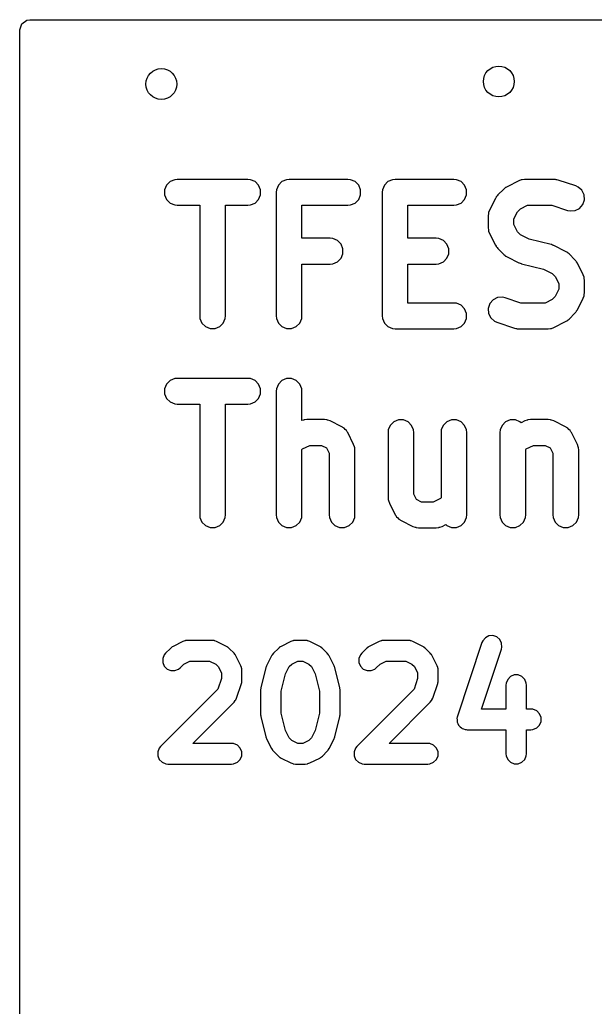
# Model space of a CAD drawing. Extents: x 4.86 to 6.59, y -5.87 to -4.13.
# Drawn here: x 4.8622 to 5.0821, y -4.5114 to -4.1339 of the extents above; entities that cross this region are included whole.
import ezdxf

# ---------------------------------------------------------------- set-up
doc = ezdxf.new("R2010")
doc.units = 0
doc.header["$MEASUREMENT"] = 0
doc.layers.add('BLACK', color=7, linetype='CONTINUOUS')

msp = doc.modelspace()

# ---------------------------------------------------------------- linework, layer by layer
at = {"layer": 'BLACK', "linetype": 'CONTINUOUS'}
for p, q in [((4.86222, -4.13778), (4.86297, -4.13548)), ((4.86297, -4.13548), (4.86492, -4.13407)), ((4.86492, -4.13407), (4.86612, -4.13388)), ((4.86612, -4.13388), (6.59057, -4.13388)), ((4.86222, -4.34408), (4.86222, -4.13778)), ((4.9183, -4.19712), (4.91757, -4.19889)), ((4.91966, -4.19576), (4.9183, -4.19712)), ((4.92143, -4.19502), (4.91966, -4.19576)), ((4.92239, -4.19493), (4.92143, -4.19502)), ((4.94939, -4.19493), (4.92239, -4.19493)), ((4.95035, -4.19502), (4.94939, -4.19493)), ((4.95212, -4.19576), (4.95035, -4.19502)), ((4.95348, -4.19712), (4.95212, -4.19576)), ((4.95422, -4.19889), (4.95348, -4.19712)), ((4.96104, -4.19712), (4.96031, -4.19889)), ((4.9624, -4.19576), (4.96104, -4.19712)), ((4.96418, -4.19502), (4.9624, -4.19576)), ((4.96514, -4.19493), (4.96418, -4.19502)), ((4.98763, -4.19493), (4.96514, -4.19493)), ((4.98859, -4.19502), (4.98763, -4.19493)), ((4.99037, -4.19576), (4.98859, -4.19502)), ((4.99173, -4.19712), (4.99037, -4.19576)), ((4.99246, -4.19889), (4.99173, -4.19712)), ((5.00154, -4.19712), (5.0008, -4.19889)), ((5.0029, -4.19576), (5.00154, -4.19712)), ((5.00467, -4.19502), (5.0029, -4.19576)), ((5.00563, -4.19493), (5.00467, -4.19502)), ((5.02813, -4.19493), (5.00563, -4.19493)), ((5.02909, -4.19502), (5.02813, -4.19493)), ((5.03086, -4.19576), (5.02909, -4.19502)), ((5.03222, -4.19712), (5.03086, -4.19576)), ((5.03296, -4.19889), (5.03222, -4.19712)), ((5.05292, -4.19545), (5.04843, -4.1977)), ((5.05383, -4.1951), (5.05292, -4.19545)), ((5.054, -4.19509), (5.05383, -4.1951)), ((5.05417, -4.19502), (5.054, -4.19509)), ((5.05513, -4.19493), (5.05417, -4.19502)), ((5.06637, -4.19493), (5.05513, -4.19493)), ((5.06686, -4.19498), (5.06637, -4.19493)), ((5.06699, -4.19497), (5.06686, -4.19498)), ((5.06716, -4.19501), (5.06699, -4.19497)), ((5.06733, -4.19502), (5.06716, -4.19501)), ((5.06745, -4.19507), (5.06733, -4.19502)), ((5.06793, -4.19518), (5.06745, -4.19507)), ((5.07468, -4.19743), (5.06793, -4.19518)), ((5.07556, -4.19782), (5.07468, -4.19743)), ((4.91757, -4.19889), (4.91757, -4.20081)), ((4.91757, -4.20081), (4.9183, -4.20258)), ((4.95348, -4.20258), (4.95422, -4.20081)), ((4.95422, -4.20081), (4.95422, -4.19889)), ((4.96031, -4.19889), (4.96022, -4.19985)), ((4.96022, -4.19985), (4.96022, -4.24709)), ((4.99173, -4.20258), (4.99246, -4.20081)), ((4.99246, -4.20081), (4.99246, -4.19889)), ((5.0008, -4.19889), (5.00071, -4.19985)), ((5.00071, -4.19985), (5.00071, -4.24709)), ((5.03222, -4.20258), (5.03296, -4.20081)), ((5.03296, -4.20081), (5.03296, -4.19889)), ((5.04449, -4.20133), (5.0444, -4.20148)), ((5.04459, -4.20125), (5.04449, -4.20133)), ((5.0449, -4.20087), (5.04459, -4.20125)), ((5.04715, -4.19862), (5.0449, -4.20087)), ((5.04752, -4.19831), (5.04715, -4.19862)), ((5.04761, -4.19821), (5.04752, -4.19831)), ((5.04776, -4.19812), (5.04761, -4.19821)), ((5.04789, -4.19801), (5.04776, -4.19812)), ((5.04801, -4.19796), (5.04789, -4.19801)), ((5.04843, -4.1977), (5.04801, -4.19796)), ((5.07701, -4.19908), (5.07556, -4.19782)), ((5.07787, -4.2008), (5.07701, -4.19908)), ((5.07801, -4.20271), (5.07787, -4.2008)), ((4.9183, -4.20258), (4.91966, -4.20394)), ((4.91966, -4.20394), (4.92143, -4.20468)), ((4.92143, -4.20468), (4.92239, -4.20477)), ((4.92239, -4.20477), (4.93097, -4.20477)), ((4.93097, -4.20477), (4.93097, -4.24709)), ((4.94081, -4.24709), (4.94081, -4.20477)), ((4.94081, -4.20477), (4.94939, -4.20477)), ((4.94939, -4.20477), (4.95035, -4.20468)), ((4.95035, -4.20468), (4.95212, -4.20394)), ((4.95212, -4.20394), (4.95348, -4.20258)), ((4.97006, -4.21743), (4.97006, -4.20477)), ((4.97006, -4.20477), (4.98763, -4.20477)), ((4.98763, -4.20477), (4.98859, -4.20468)), ((4.98859, -4.20468), (4.99037, -4.20394)), ((4.99037, -4.20394), (4.99173, -4.20258)), ((5.01055, -4.21743), (5.01055, -4.20477)), ((5.01055, -4.20477), (5.02813, -4.20477)), ((5.02813, -4.20477), (5.02909, -4.20468)), ((5.02909, -4.20468), (5.03086, -4.20394)), ((5.03086, -4.20394), (5.03222, -4.20258)), ((5.04397, -4.20215), (5.04172, -4.20665)), ((5.04423, -4.20173), (5.04397, -4.20215)), ((5.04428, -4.20161), (5.04423, -4.20173)), ((5.0444, -4.20148), (5.04428, -4.20161)), ((5.05354, -4.20614), (5.05629, -4.20477)), ((5.05629, -4.20477), (5.06558, -4.20477)), ((5.06558, -4.20477), (5.07157, -4.20677)), ((5.07614, -4.20599), (5.0774, -4.20454)), ((5.0774, -4.20454), (5.07801, -4.20271)), ((5.0413, -4.20789), (5.04121, -4.20885)), ((5.04121, -4.20885), (5.04121, -4.21335)), ((5.04137, -4.20772), (5.0413, -4.20789)), ((5.04138, -4.20755), (5.04137, -4.20772)), ((5.04172, -4.20665), (5.04138, -4.20755)), ((5.05105, -4.21001), (5.05242, -4.20726)), ((5.05242, -4.20726), (5.05354, -4.20614)), ((5.07157, -4.20677), (5.07251, -4.20698)), ((5.07251, -4.20698), (5.07442, -4.20685)), ((5.07442, -4.20685), (5.07614, -4.20599)), ((5.05105, -4.21219), (5.05105, -4.21001)), ((5.05242, -4.21493), (5.05105, -4.21219)), ((5.04121, -4.21335), (5.0413, -4.21431)), ((5.0413, -4.21431), (5.04137, -4.21447)), ((5.04137, -4.21447), (5.04138, -4.21465)), ((5.04138, -4.21465), (5.04172, -4.21555)), ((5.04172, -4.21555), (5.04397, -4.22005)), ((5.05354, -4.21605), (5.05242, -4.21493)), ((5.05684, -4.2177), (5.05354, -4.21605)), ((4.98088, -4.21743), (4.97006, -4.21743)), ((4.98184, -4.21752), (4.98088, -4.21743)), ((4.98362, -4.21825), (4.98184, -4.21752)), ((4.98498, -4.21961), (4.98362, -4.21825)), ((4.98571, -4.22139), (4.98498, -4.21961)), ((5.02138, -4.21743), (5.01055, -4.21743)), ((5.02234, -4.21752), (5.02138, -4.21743)), ((5.02411, -4.21825), (5.02234, -4.21752)), ((5.02547, -4.21961), (5.02411, -4.21825)), ((5.02621, -4.22139), (5.02547, -4.21961)), ((5.04397, -4.22005), (5.04423, -4.22046)), ((5.06532, -4.21982), (5.05684, -4.2177)), ((5.06539, -4.21985), (5.06532, -4.21982)), ((5.06542, -4.21985), (5.06539, -4.21985)), ((5.06582, -4.22), (5.06542, -4.21985)), ((5.06623, -4.22015), (5.06582, -4.22)), ((5.06625, -4.22017), (5.06623, -4.22015)), ((5.06633, -4.22019), (5.06625, -4.22017)), ((5.07082, -4.22244), (5.06633, -4.22019)), ((4.98498, -4.22508), (4.98571, -4.22331)), ((4.98571, -4.22331), (4.98571, -4.22139)), ((5.02547, -4.22508), (5.02621, -4.22331)), ((5.02621, -4.22331), (5.02621, -4.22139)), ((5.04423, -4.22046), (5.04428, -4.22058)), ((5.04428, -4.22058), (5.0444, -4.22072)), ((5.0444, -4.22072), (5.04449, -4.22086)), ((5.04449, -4.22086), (5.04459, -4.22095)), ((5.04459, -4.22095), (5.0449, -4.22133)), ((5.0449, -4.22133), (5.04715, -4.22358)), ((5.04715, -4.22358), (5.04752, -4.22389)), ((5.04752, -4.22389), (5.04761, -4.22398)), ((5.04761, -4.22398), (5.04776, -4.22408)), ((5.04776, -4.22408), (5.04789, -4.22419)), ((5.07124, -4.2227), (5.07082, -4.22244)), ((5.07136, -4.22275), (5.07124, -4.2227)), ((5.07149, -4.22287), (5.07136, -4.22275)), ((5.07164, -4.22296), (5.07149, -4.22287)), ((5.07173, -4.22306), (5.07164, -4.22296)), ((5.0721, -4.22337), (5.07173, -4.22306)), ((5.07435, -4.22562), (5.0721, -4.22337)), ((4.97006, -4.24709), (4.97006, -4.22727)), ((4.97006, -4.22727), (4.98088, -4.22727)), ((4.98088, -4.22727), (4.98184, -4.22717)), ((4.98184, -4.22717), (4.98362, -4.22644)), ((4.98362, -4.22644), (4.98498, -4.22508)), ((5.01055, -4.24217), (5.01055, -4.22727)), ((5.01055, -4.22727), (5.02138, -4.22727)), ((5.02138, -4.22727), (5.02234, -4.22717)), ((5.02234, -4.22717), (5.02411, -4.22644)), ((5.02411, -4.22644), (5.02547, -4.22508)), ((5.04789, -4.22419), (5.04801, -4.22424)), ((5.04801, -4.22424), (5.04843, -4.2245)), ((5.04843, -4.2245), (5.05292, -4.22675)), ((5.05292, -4.22675), (5.05299, -4.22678)), ((5.05299, -4.22678), (5.05302, -4.2268)), ((5.05302, -4.2268), (5.05343, -4.22694)), ((5.05343, -4.22694), (5.05383, -4.22709)), ((5.05383, -4.22709), (5.05386, -4.2271)), ((5.05386, -4.2271), (5.05393, -4.22712)), ((5.05393, -4.22712), (5.06241, -4.22924)), ((5.07466, -4.22599), (5.07435, -4.22562)), ((5.07476, -4.22608), (5.07466, -4.22599)), ((5.07485, -4.22623), (5.07476, -4.22608)), ((5.07497, -4.22636), (5.07485, -4.22623)), ((5.07502, -4.22648), (5.07497, -4.22636)), ((5.07528, -4.22689), (5.07502, -4.22648)), ((5.07752, -4.23139), (5.07528, -4.22689)), ((5.06241, -4.22924), (5.06571, -4.23089)), ((5.06571, -4.23089), (5.06683, -4.23201)), ((5.07787, -4.2323), (5.07752, -4.23139)), ((5.06683, -4.23201), (5.0682, -4.23476)), ((5.0682, -4.23476), (5.0682, -4.23693)), ((5.07788, -4.23247), (5.07787, -4.2323)), ((5.07795, -4.23264), (5.07788, -4.23247)), ((5.07804, -4.2336), (5.07795, -4.23264)), ((5.07804, -4.23809), (5.07804, -4.2336)), ((5.0682, -4.23693), (5.06683, -4.23968)), ((5.07788, -4.23922), (5.07795, -4.23905)), ((5.07795, -4.23905), (5.07804, -4.23809)), ((5.02813, -4.24217), (5.01055, -4.24217)), ((5.02909, -4.24227), (5.02813, -4.24217)), ((5.03086, -4.243), (5.02909, -4.24227)), ((5.04185, -4.24241), (5.04124, -4.24423)), ((5.04311, -4.24096), (5.04185, -4.24241)), ((5.04483, -4.2401), (5.04311, -4.24096)), ((5.04674, -4.23996), (5.04483, -4.2401)), ((5.04768, -4.24018), (5.04674, -4.23996)), ((5.05367, -4.24217), (5.04768, -4.24018)), ((5.06296, -4.24217), (5.05367, -4.24217)), ((5.06571, -4.2408), (5.06296, -4.24217)), ((5.06683, -4.23968), (5.06571, -4.2408)), ((5.07528, -4.24479), (5.07752, -4.2403)), ((5.07752, -4.2403), (5.07787, -4.23939)), ((5.07787, -4.23939), (5.07788, -4.23922)), ((5.03222, -4.24436), (5.03086, -4.243)), ((5.03296, -4.24613), (5.03222, -4.24436)), ((5.03296, -4.24805), (5.03296, -4.24613)), ((5.04124, -4.24423), (5.04138, -4.24614)), ((5.04138, -4.24614), (5.04224, -4.24786)), ((5.0721, -4.24832), (5.07435, -4.24607)), ((5.07435, -4.24607), (5.07466, -4.2457)), ((5.07466, -4.2457), (5.07476, -4.24561)), ((5.07476, -4.24561), (5.07485, -4.24546)), ((5.07485, -4.24546), (5.07497, -4.24533)), ((5.07497, -4.24533), (5.07502, -4.24521)), ((5.07502, -4.24521), (5.07528, -4.24479)), ((4.93097, -4.24709), (4.93106, -4.24805)), ((4.93106, -4.24805), (4.9318, -4.24983)), ((4.9318, -4.24983), (4.93316, -4.25119)), ((4.93862, -4.25119), (4.93998, -4.24983)), ((4.93998, -4.24983), (4.94072, -4.24805)), ((4.94072, -4.24805), (4.94081, -4.24709)), ((4.96022, -4.24709), (4.96031, -4.24805)), ((4.96031, -4.24805), (4.96104, -4.24983)), ((4.96104, -4.24983), (4.9624, -4.25119)), ((4.96787, -4.25119), (4.96923, -4.24983)), ((4.96923, -4.24983), (4.96996, -4.24805)), ((4.96996, -4.24805), (4.97006, -4.24709)), ((5.00071, -4.24709), (5.0008, -4.24805)), ((5.0008, -4.24805), (5.00154, -4.24983)), ((5.00154, -4.24983), (5.0029, -4.25119)), ((5.03086, -4.25119), (5.03222, -4.24983)), ((5.03222, -4.24983), (5.03296, -4.24805)), ((5.04224, -4.24786), (5.04369, -4.24912)), ((5.04369, -4.24912), (5.04457, -4.24951)), ((5.04457, -4.24951), (5.05132, -4.25176)), ((5.06633, -4.2515), (5.07082, -4.24925)), ((5.07082, -4.24925), (5.07124, -4.24899)), ((5.07124, -4.24899), (5.07136, -4.24894)), ((5.07136, -4.24894), (5.07149, -4.24882)), ((5.07149, -4.24882), (5.07164, -4.24873)), ((5.07164, -4.24873), (5.07173, -4.24863)), ((5.07173, -4.24863), (5.0721, -4.24832)), ((4.93316, -4.25119), (4.93493, -4.25192)), ((4.93493, -4.25192), (4.93685, -4.25192)), ((4.93685, -4.25192), (4.93862, -4.25119)), ((4.9624, -4.25119), (4.96418, -4.25192)), ((4.96418, -4.25192), (4.9661, -4.25192)), ((4.9661, -4.25192), (4.96787, -4.25119)), ((5.0029, -4.25119), (5.00467, -4.25192)), ((5.00467, -4.25192), (5.00563, -4.25201)), ((5.00563, -4.25201), (5.02813, -4.25201)), ((5.02813, -4.25201), (5.02909, -4.25192)), ((5.02909, -4.25192), (5.03086, -4.25119)), ((5.05132, -4.25176), (5.0518, -4.25187)), ((5.0518, -4.25187), (5.05192, -4.25192)), ((5.05192, -4.25192), (5.05209, -4.25194)), ((5.05209, -4.25194), (5.05226, -4.25198)), ((5.05226, -4.25198), (5.05239, -4.25197)), ((5.05239, -4.25197), (5.05288, -4.25201)), ((5.05288, -4.25201), (5.06412, -4.25201)), ((5.06412, -4.25201), (5.06508, -4.25192)), ((5.06508, -4.25192), (5.06525, -4.25185)), ((5.06525, -4.25185), (5.06542, -4.25184)), ((5.06542, -4.25184), (5.06633, -4.2515)), ((4.9183, -4.27318), (4.91757, -4.27495)), ((4.91966, -4.27182), (4.9183, -4.27318)), ((4.92143, -4.27108), (4.91966, -4.27182)), ((4.92239, -4.27099), (4.92143, -4.27108)), ((4.94939, -4.27099), (4.92239, -4.27099)), ((4.95035, -4.27108), (4.94939, -4.27099)), ((4.95212, -4.27182), (4.95035, -4.27108)), ((4.95348, -4.27318), (4.95212, -4.27182)), ((4.95422, -4.27495), (4.95348, -4.27318)), ((4.96104, -4.27318), (4.96031, -4.27495)), ((4.9624, -4.27182), (4.96104, -4.27318)), ((4.96418, -4.27108), (4.9624, -4.27182)), ((4.9661, -4.27108), (4.96418, -4.27108)), ((4.96787, -4.27182), (4.9661, -4.27108)), ((4.96923, -4.27318), (4.96787, -4.27182)), ((4.96996, -4.27495), (4.96923, -4.27318)), ((4.91757, -4.27495), (4.91757, -4.27687)), ((4.91757, -4.27687), (4.9183, -4.27864)), ((4.95348, -4.27864), (4.95422, -4.27687)), ((4.95422, -4.27687), (4.95422, -4.27495)), ((4.96031, -4.27495), (4.96022, -4.27591)), ((4.96022, -4.27591), (4.96022, -4.32315)), ((4.97006, -4.27591), (4.96996, -4.27495)), ((4.97006, -4.28711), (4.97006, -4.27591)), ((4.9183, -4.27864), (4.91966, -4.28)), ((4.91966, -4.28), (4.92143, -4.28074)), ((4.92143, -4.28074), (4.92239, -4.28083)), ((4.94939, -4.28083), (4.95035, -4.28074)), ((4.95035, -4.28074), (4.95212, -4.28)), ((4.95212, -4.28), (4.95348, -4.27864)), ((4.92239, -4.28083), (4.93097, -4.28083)), ((4.93097, -4.28083), (4.93097, -4.32315)), ((4.94081, -4.32315), (4.94081, -4.28083)), ((4.94081, -4.28083), (4.94939, -4.28083)), ((4.97059, -4.28691), (4.97006, -4.28711)), ((4.97076, -4.2869), (4.97059, -4.28691)), ((4.97093, -4.28683), (4.97076, -4.2869)), ((4.97189, -4.28674), (4.97093, -4.28683)), ((4.97864, -4.28674), (4.97189, -4.28674)), ((4.9796, -4.28683), (4.97864, -4.28674)), ((4.97976, -4.2869), (4.9796, -4.28683)), ((4.97993, -4.28691), (4.97976, -4.2869)), ((4.98084, -4.28726), (4.97993, -4.28691)), ((4.98534, -4.28951), (4.98084, -4.28726)), ((5.00515, -4.28757), (5.00379, -4.28892)), ((5.00692, -4.28683), (5.00515, -4.28757)), ((5.00884, -4.28683), (5.00692, -4.28683)), ((5.01062, -4.28757), (5.00884, -4.28683)), ((5.01197, -4.28892), (5.01062, -4.28757)), ((5.02539, -4.28757), (5.02404, -4.28892)), ((5.02717, -4.28683), (5.02539, -4.28757)), ((5.02909, -4.28683), (5.02717, -4.28683)), ((5.03086, -4.28757), (5.02909, -4.28683)), ((5.03222, -4.28892), (5.03086, -4.28757)), ((5.04789, -4.28757), (5.04653, -4.28892)), ((5.04967, -4.28683), (5.04789, -4.28757)), ((5.05159, -4.28683), (5.04967, -4.28683)), ((5.05336, -4.28757), (5.05159, -4.28683)), ((5.05376, -4.28796), (5.05336, -4.28757)), ((5.05517, -4.28726), (5.05376, -4.28796)), ((5.05608, -4.28691), (5.05517, -4.28726)), ((5.05625, -4.2869), (5.05608, -4.28691)), ((5.05642, -4.28683), (5.05625, -4.2869)), ((5.05738, -4.28674), (5.05642, -4.28683)), ((5.06412, -4.28674), (5.05738, -4.28674)), ((5.06508, -4.28683), (5.06412, -4.28674)), ((5.06525, -4.2869), (5.06508, -4.28683)), ((5.06542, -4.28691), (5.06525, -4.2869)), ((5.06633, -4.28726), (5.06542, -4.28691)), ((5.07082, -4.28951), (5.06633, -4.28726)), ((4.9855, -4.28961), (4.98534, -4.28951)), ((4.98557, -4.28963), (4.9855, -4.28961)), ((4.98567, -4.28971), (4.98557, -4.28963)), ((4.98615, -4.29002), (4.98567, -4.28971)), ((4.98656, -4.29049), (4.98615, -4.29002)), ((4.98702, -4.29089), (4.98656, -4.29049)), ((4.98733, -4.29138), (4.98702, -4.29089)), ((4.98741, -4.29147), (4.98733, -4.29138)), ((4.98744, -4.29155), (4.98741, -4.29147)), ((4.98754, -4.29171), (4.98744, -4.29155)), ((4.98979, -4.29621), (4.98754, -4.29171)), ((5.00305, -4.2907), (5.00296, -4.29166)), ((5.00296, -4.29166), (5.00296, -4.3164)), ((5.00379, -4.28892), (5.00305, -4.2907)), ((5.01271, -4.2907), (5.01197, -4.28892)), ((5.0128, -4.29166), (5.01271, -4.2907)), ((5.0128, -4.31524), (5.0128, -4.29166)), ((5.0233, -4.2907), (5.02321, -4.29166)), ((5.02321, -4.29166), (5.02321, -4.31662)), ((5.02404, -4.28892), (5.0233, -4.2907)), ((5.03296, -4.2907), (5.03222, -4.28892)), ((5.03305, -4.29166), (5.03296, -4.2907)), ((5.03305, -4.32315), (5.03305, -4.29166)), ((5.0458, -4.2907), (5.0457, -4.29166)), ((5.0457, -4.29166), (5.0457, -4.32315)), ((5.04653, -4.28892), (5.0458, -4.2907)), ((5.07099, -4.28961), (5.07082, -4.28951)), ((5.07106, -4.28963), (5.07099, -4.28961)), ((5.07116, -4.28971), (5.07106, -4.28963)), ((5.07164, -4.29002), (5.07116, -4.28971)), ((5.07205, -4.29049), (5.07164, -4.29002)), ((5.07251, -4.29089), (5.07205, -4.29049)), ((5.07282, -4.29138), (5.07251, -4.29089)), ((5.0729, -4.29147), (5.07282, -4.29138)), ((5.07292, -4.29155), (5.0729, -4.29147)), ((5.07303, -4.29171), (5.07292, -4.29155)), ((5.07528, -4.29621), (5.07303, -4.29171)), ((4.97006, -4.2982), (4.9703, -4.29795)), ((4.97006, -4.32315), (4.97006, -4.2982)), ((4.9703, -4.29795), (4.97305, -4.29658)), ((4.97305, -4.29658), (4.97747, -4.29658)), ((4.97747, -4.29658), (4.97947, -4.29758)), ((4.97947, -4.29758), (4.98046, -4.29957)), ((4.98046, -4.29957), (4.98046, -4.32315)), ((4.99013, -4.29711), (4.98979, -4.29621)), ((4.99014, -4.29728), (4.99013, -4.29711)), ((4.99021, -4.29745), (4.99014, -4.29728)), ((4.99031, -4.29841), (4.99021, -4.29745)), ((4.99031, -4.32315), (4.99031, -4.29841)), ((5.05555, -4.2982), (5.05579, -4.29795)), ((5.05555, -4.32315), (5.05555, -4.2982)), ((5.05579, -4.29795), (5.05854, -4.29658)), ((5.05854, -4.29658), (5.06296, -4.29658)), ((5.06296, -4.29658), (5.06496, -4.29758)), ((5.06496, -4.29758), (5.06595, -4.29957)), ((5.06595, -4.29957), (5.06595, -4.32315)), ((5.07562, -4.29711), (5.07528, -4.29621)), ((5.07563, -4.29728), (5.07562, -4.29711)), ((5.0757, -4.29745), (5.07563, -4.29728)), ((5.07579, -4.29841), (5.0757, -4.29745)), ((5.07579, -4.32315), (5.07579, -4.29841)), ((5.00296, -4.3164), (5.00305, -4.31736)), ((5.00305, -4.31736), (5.00312, -4.31753)), ((5.00312, -4.31753), (5.00313, -4.3177)), ((5.00313, -4.3177), (5.00348, -4.31861)), ((5.0138, -4.31724), (5.0128, -4.31524)), ((5.01579, -4.31823), (5.0138, -4.31724)), ((5.02022, -4.31823), (5.01579, -4.31823)), ((5.02296, -4.31686), (5.02022, -4.31823)), ((5.02321, -4.31662), (5.02296, -4.31686)), ((5.00348, -4.31861), (5.00573, -4.32311)), ((4.93097, -4.32315), (4.93106, -4.32411)), ((4.93106, -4.32411), (4.9318, -4.32589)), ((4.9318, -4.32589), (4.93316, -4.32725)), ((4.93862, -4.32725), (4.93998, -4.32589)), ((4.93998, -4.32589), (4.94072, -4.32411)), ((4.94072, -4.32411), (4.94081, -4.32315)), ((4.96022, -4.32315), (4.96031, -4.32411)), ((4.96031, -4.32411), (4.96104, -4.32589)), ((4.96104, -4.32589), (4.9624, -4.32725)), ((4.96787, -4.32725), (4.96923, -4.32589)), ((4.96923, -4.32589), (4.96996, -4.32411)), ((4.96996, -4.32411), (4.97006, -4.32315)), ((4.98046, -4.32315), (4.98056, -4.32411)), ((4.98056, -4.32411), (4.98129, -4.32589)), ((4.98129, -4.32589), (4.98265, -4.32725)), ((4.98812, -4.32725), (4.98948, -4.32589)), ((4.98948, -4.32589), (4.99021, -4.32411)), ((4.99021, -4.32411), (4.99031, -4.32315)), ((5.00573, -4.32311), (5.00583, -4.32327)), ((5.00583, -4.32327), (5.00586, -4.32334)), ((5.00586, -4.32334), (5.00594, -4.32344)), ((5.00594, -4.32344), (5.00624, -4.32392)), ((5.00624, -4.32392), (5.00671, -4.32433)), ((5.00671, -4.32433), (5.00711, -4.32479)), ((5.00711, -4.32479), (5.0076, -4.3251)), ((5.0076, -4.3251), (5.00769, -4.32518)), ((5.00769, -4.32518), (5.00777, -4.3252)), ((5.00777, -4.3252), (5.00793, -4.32531)), ((5.00793, -4.32531), (5.01243, -4.32756)), ((5.03086, -4.32725), (5.03222, -4.32589)), ((5.03222, -4.32589), (5.03296, -4.32411)), ((5.03296, -4.32411), (5.03305, -4.32315)), ((5.0457, -4.32315), (5.0458, -4.32411)), ((5.0458, -4.32411), (5.04653, -4.32589)), ((5.04653, -4.32589), (5.04789, -4.32725)), ((5.05336, -4.32725), (5.05472, -4.32589)), ((5.05472, -4.32589), (5.05545, -4.32411)), ((5.05545, -4.32411), (5.05555, -4.32315)), ((5.06595, -4.32315), (5.06605, -4.32411)), ((5.06605, -4.32411), (5.06678, -4.32589)), ((5.06678, -4.32589), (5.06814, -4.32725)), ((5.07361, -4.32725), (5.07497, -4.32589)), ((5.07497, -4.32589), (5.0757, -4.32411)), ((5.0757, -4.32411), (5.07579, -4.32315)), ((4.93316, -4.32725), (4.93493, -4.32798)), ((4.93493, -4.32798), (4.93685, -4.32798)), ((4.93685, -4.32798), (4.93862, -4.32725)), ((4.9624, -4.32725), (4.96418, -4.32798)), ((4.96418, -4.32798), (4.9661, -4.32798)), ((4.9661, -4.32798), (4.96787, -4.32725)), ((4.98265, -4.32725), (4.98442, -4.32798)), ((4.98442, -4.32798), (4.98634, -4.32798)), ((4.98634, -4.32798), (4.98812, -4.32725)), ((5.01243, -4.32756), (5.01333, -4.3279)), ((5.01333, -4.3279), (5.01351, -4.32791)), ((5.01351, -4.32791), (5.01367, -4.32798)), ((5.01367, -4.32798), (5.01463, -4.32808)), ((5.01463, -4.32808), (5.02138, -4.32808)), ((5.02138, -4.32808), (5.02234, -4.32798)), ((5.02234, -4.32798), (5.0225, -4.32791)), ((5.0225, -4.32791), (5.02268, -4.3279)), ((5.02268, -4.3279), (5.02358, -4.32756)), ((5.02358, -4.32756), (5.025, -4.32685)), ((5.025, -4.32685), (5.02539, -4.32725)), ((5.02539, -4.32725), (5.02717, -4.32798)), ((5.02717, -4.32798), (5.02909, -4.32798)), ((5.02909, -4.32798), (5.03086, -4.32725)), ((5.04789, -4.32725), (5.04967, -4.32798)), ((5.04967, -4.32798), (5.05159, -4.32798)), ((5.05159, -4.32798), (5.05336, -4.32725)), ((5.06814, -4.32725), (5.06991, -4.32798)), ((5.06991, -4.32798), (5.07183, -4.32798)), ((5.07183, -4.32798), (5.07361, -4.32725)), ((4.86222, -4.41864), (4.86222, -4.34408)), ((4.92528, -4.37129), (4.92456, -4.37157)), ((4.92542, -4.37128), (4.92528, -4.37129)), ((4.92555, -4.37123), (4.92542, -4.37128)), ((4.92632, -4.37115), (4.92555, -4.37123)), ((4.9357, -4.37115), (4.92632, -4.37115)), ((4.93646, -4.37123), (4.9357, -4.37115)), ((4.93659, -4.37128), (4.93646, -4.37123)), ((4.93674, -4.37129), (4.93659, -4.37128)), ((4.93746, -4.37157), (4.93674, -4.37129)), ((4.96653, -4.37129), (4.96581, -4.37157)), ((4.96667, -4.37128), (4.96653, -4.37129)), ((4.9668, -4.37123), (4.96667, -4.37128)), ((4.96757, -4.37115), (4.9668, -4.37123)), ((4.97132, -4.37115), (4.96757, -4.37115)), ((4.97208, -4.37123), (4.97132, -4.37115)), ((4.97221, -4.37128), (4.97208, -4.37123)), ((4.97236, -4.37129), (4.97221, -4.37128)), ((4.97308, -4.37157), (4.97236, -4.37129)), ((5.00027, -4.37129), (4.99955, -4.37157)), ((5.00041, -4.37128), (5.00027, -4.37129)), ((5.00054, -4.37123), (5.00041, -4.37128)), ((5.00131, -4.37115), (5.00054, -4.37123)), ((5.01069, -4.37115), (5.00131, -4.37115)), ((5.01145, -4.37123), (5.01069, -4.37115)), ((5.01158, -4.37128), (5.01145, -4.37123)), ((5.01173, -4.37129), (5.01158, -4.37128)), ((5.01245, -4.37157), (5.01173, -4.37129)), ((5.03914, -4.37126), (5.03882, -4.37197)), ((5.04014, -4.3701), (5.03914, -4.37126)), ((5.04152, -4.36942), (5.04014, -4.3701)), ((5.04305, -4.36931), (5.04152, -4.36942)), ((5.04451, -4.36979), (5.04305, -4.36931)), ((5.04567, -4.3708), (5.04451, -4.36979)), ((5.04635, -4.37217), (5.04567, -4.3708)), ((4.91979, -4.37418), (4.91791, -4.37605)), ((4.92009, -4.37393), (4.91979, -4.37418)), ((4.92016, -4.37385), (4.92009, -4.37393)), ((4.92028, -4.37378), (4.92016, -4.37385)), ((4.92038, -4.37369), (4.92028, -4.37378)), ((4.92048, -4.37365), (4.92038, -4.37369)), ((4.92081, -4.37344), (4.92048, -4.37365)), ((4.92456, -4.37157), (4.92081, -4.37344)), ((4.94121, -4.37344), (4.93746, -4.37157)), ((4.94154, -4.37365), (4.94121, -4.37344)), ((4.94163, -4.37369), (4.94154, -4.37365)), ((4.94174, -4.37378), (4.94163, -4.37369)), ((4.94186, -4.37385), (4.94174, -4.37378)), ((4.94193, -4.37393), (4.94186, -4.37385)), ((4.94223, -4.37418), (4.94193, -4.37393)), ((4.9441, -4.37605), (4.94223, -4.37418)), ((4.96103, -4.37418), (4.95916, -4.37605)), ((4.96133, -4.37393), (4.96103, -4.37418)), ((4.9614, -4.37385), (4.96133, -4.37393)), ((4.96152, -4.37378), (4.9614, -4.37385)), ((4.96163, -4.37369), (4.96152, -4.37378)), ((4.96173, -4.37365), (4.96163, -4.37369)), ((4.96206, -4.37344), (4.96173, -4.37365)), ((4.96581, -4.37157), (4.96206, -4.37344)), ((4.97683, -4.37344), (4.97308, -4.37157)), ((4.97716, -4.37365), (4.97683, -4.37344)), ((4.97725, -4.37369), (4.97716, -4.37365)), ((4.97736, -4.37378), (4.97725, -4.37369)), ((4.97748, -4.37385), (4.97736, -4.37378)), ((4.97755, -4.37393), (4.97748, -4.37385)), ((4.97785, -4.37418), (4.97755, -4.37393)), ((4.97972, -4.37605), (4.97785, -4.37418)), ((4.99478, -4.37418), (4.9929, -4.37605)), ((4.99508, -4.37393), (4.99478, -4.37418)), ((4.99515, -4.37385), (4.99508, -4.37393)), ((4.99527, -4.37378), (4.99515, -4.37385)), ((4.99538, -4.37369), (4.99527, -4.37378)), ((4.99547, -4.37365), (4.99538, -4.37369)), ((4.9958, -4.37344), (4.99547, -4.37365)), ((4.99955, -4.37157), (4.9958, -4.37344)), ((5.0162, -4.37344), (5.01245, -4.37157)), ((5.01653, -4.37365), (5.0162, -4.37344)), ((5.01662, -4.37369), (5.01653, -4.37365)), ((5.01673, -4.37378), (5.01662, -4.37369)), ((5.01685, -4.37385), (5.01673, -4.37378)), ((5.01692, -4.37393), (5.01685, -4.37385)), ((5.01722, -4.37418), (5.01692, -4.37393)), ((5.01909, -4.37605), (5.01722, -4.37418)), ((5.03882, -4.37197), (5.02945, -4.40009)), ((5.03865, -4.3974), (5.04629, -4.37446)), ((5.04629, -4.37446), (5.04646, -4.37371)), ((5.04646, -4.37371), (5.04635, -4.37217)), ((4.91742, -4.37665), (4.91684, -4.37807)), ((4.91684, -4.37807), (4.91684, -4.3796)), ((4.91791, -4.37605), (4.91742, -4.37665)), ((4.94435, -4.37635), (4.9441, -4.37605)), ((4.94443, -4.37642), (4.94435, -4.37635)), ((4.9445, -4.37654), (4.94443, -4.37642)), ((4.94459, -4.37665), (4.9445, -4.37654)), ((4.94463, -4.37675), (4.94459, -4.37665)), ((4.94484, -4.37708), (4.94463, -4.37675)), ((4.94672, -4.38083), (4.94484, -4.37708)), ((4.95842, -4.37708), (4.95655, -4.38083)), ((4.95863, -4.37675), (4.95842, -4.37708)), ((4.95867, -4.37665), (4.95863, -4.37675)), ((4.95876, -4.37654), (4.95867, -4.37665)), ((4.95883, -4.37642), (4.95876, -4.37654)), ((4.95891, -4.37635), (4.95883, -4.37642)), ((4.95916, -4.37605), (4.95891, -4.37635)), ((4.97997, -4.37635), (4.97972, -4.37605)), ((4.98005, -4.37642), (4.97997, -4.37635)), ((4.98013, -4.37654), (4.98005, -4.37642)), ((4.98021, -4.37665), (4.98013, -4.37654)), ((4.98025, -4.37675), (4.98021, -4.37665)), ((4.98046, -4.37708), (4.98025, -4.37675)), ((4.98234, -4.38083), (4.98046, -4.37708)), ((4.99241, -4.37665), (4.99183, -4.37807)), ((4.99183, -4.37807), (4.99183, -4.3796)), ((4.9929, -4.37605), (4.99241, -4.37665)), ((5.01934, -4.37635), (5.01909, -4.37605)), ((5.01942, -4.37642), (5.01934, -4.37635)), ((5.0195, -4.37654), (5.01942, -4.37642)), ((5.01958, -4.37665), (5.0195, -4.37654)), ((5.01962, -4.37675), (5.01958, -4.37665)), ((5.01983, -4.37708), (5.01962, -4.37675)), ((5.02171, -4.38083), (5.01983, -4.37708)), ((4.91684, -4.3796), (4.91742, -4.38102)), ((4.91742, -4.38102), (4.91851, -4.38211)), ((4.91851, -4.38211), (4.91993, -4.3827)), ((4.92147, -4.3827), (4.92288, -4.38211)), ((4.92288, -4.38211), (4.92348, -4.38162)), ((4.92348, -4.38162), (4.9249, -4.3802)), ((4.9249, -4.3802), (4.92725, -4.37902)), ((4.92725, -4.37902), (4.93477, -4.37902)), ((4.93477, -4.37902), (4.93711, -4.3802)), ((4.93711, -4.3802), (4.93808, -4.38117)), ((4.93808, -4.38117), (4.93926, -4.38352)), ((4.94699, -4.38155), (4.94672, -4.38083)), ((4.947, -4.38169), (4.94699, -4.38155)), ((4.94706, -4.38182), (4.947, -4.38169)), ((4.94713, -4.38259), (4.94706, -4.38182)), ((4.94713, -4.38634), (4.94713, -4.38259)), ((4.95625, -4.38163), (4.95437, -4.38913)), ((4.95627, -4.38157), (4.95625, -4.38163)), ((4.95639, -4.38123), (4.95627, -4.38155)), ((4.95627, -4.38155), (4.95627, -4.38157)), ((4.95651, -4.3809), (4.95639, -4.38123)), ((4.95652, -4.38088), (4.95651, -4.3809)), ((4.95655, -4.38083), (4.95652, -4.38088)), ((4.96378, -4.38396), (4.96518, -4.38117)), ((4.96518, -4.38117), (4.96615, -4.3802)), ((4.96615, -4.3802), (4.9685, -4.37902)), ((4.9685, -4.37902), (4.97039, -4.37902)), ((4.97039, -4.37902), (4.97273, -4.3802)), ((4.97273, -4.3802), (4.9737, -4.38117)), ((4.9737, -4.38117), (4.9751, -4.38396)), ((4.98236, -4.38088), (4.98234, -4.38083)), ((4.98237, -4.3809), (4.98236, -4.38088)), ((4.98249, -4.38123), (4.98237, -4.3809)), ((4.98261, -4.38155), (4.98249, -4.38123)), ((4.98261, -4.38157), (4.98261, -4.38155)), ((4.98263, -4.38163), (4.98261, -4.38157)), ((4.98451, -4.38913), (4.98263, -4.38163)), ((4.99183, -4.3796), (4.99241, -4.38102)), ((4.99241, -4.38102), (4.9935, -4.38211)), ((4.9935, -4.38211), (4.99492, -4.3827)), ((4.99646, -4.3827), (4.99788, -4.38211)), ((4.99788, -4.38211), (4.99847, -4.38162)), ((4.99847, -4.38162), (4.99989, -4.3802)), ((4.99989, -4.3802), (5.00224, -4.37902)), ((5.00224, -4.37902), (5.00976, -4.37902)), ((5.00976, -4.37902), (5.0121, -4.3802)), ((5.0121, -4.3802), (5.01307, -4.38117)), ((5.01307, -4.38117), (5.01425, -4.38352)), ((5.02198, -4.38155), (5.02171, -4.38083)), ((5.02199, -4.38169), (5.02198, -4.38155)), ((5.02205, -4.38182), (5.02199, -4.38169)), ((5.02212, -4.38259), (5.02205, -4.38182)), ((5.02212, -4.38634), (5.02212, -4.38259)), ((4.91993, -4.3827), (4.92147, -4.3827)), ((4.93926, -4.3857), (4.93788, -4.38983)), ((4.93926, -4.38352), (4.93926, -4.3857)), ((4.94709, -4.38672), (4.94713, -4.38634)), ((4.96213, -4.39057), (4.96378, -4.38396)), ((4.9751, -4.38396), (4.97675, -4.39057)), ((4.99492, -4.3827), (4.99646, -4.3827)), ((5.01425, -4.3857), (5.01287, -4.38983)), ((5.01425, -4.38352), (5.01425, -4.3857)), ((5.02208, -4.38672), (5.02212, -4.38634)), ((5.04866, -4.38602), (5.04807, -4.38744)), ((5.04974, -4.38494), (5.04866, -4.38602)), ((5.05116, -4.38435), (5.04974, -4.38494)), ((5.0527, -4.38435), (5.05116, -4.38435)), ((5.05412, -4.38494), (5.0527, -4.38435)), ((5.0552, -4.38602), (5.05412, -4.38494)), ((5.05579, -4.38744), (5.0552, -4.38602)), ((4.93788, -4.38983), (4.91604, -4.41167)), ((4.94505, -4.39321), (4.94693, -4.38758)), ((4.94693, -4.38758), (4.94702, -4.3872)), ((4.94702, -4.3872), (4.94706, -4.3871)), ((4.94706, -4.3871), (4.94707, -4.38696)), ((4.94707, -4.38696), (4.9471, -4.38683)), ((4.9471, -4.38683), (4.94709, -4.38672)), ((4.9543, -4.38961), (4.95426, -4.38989)), ((4.95426, -4.38989), (4.95427, -4.38995)), ((4.95427, -4.38995), (4.95426, -4.39009)), ((4.95426, -4.39009), (4.95426, -4.39946)), ((4.95433, -4.38932), (4.9543, -4.38961)), ((4.95435, -4.38926), (4.95433, -4.38932)), ((4.95437, -4.38913), (4.95435, -4.38926)), ((4.98453, -4.38926), (4.98451, -4.38913)), ((4.98455, -4.38932), (4.98453, -4.38926)), ((4.98458, -4.38961), (4.98455, -4.38932)), ((4.98462, -4.38989), (4.98458, -4.38961)), ((4.98461, -4.38995), (4.98462, -4.38989)), ((4.98463, -4.39009), (4.98461, -4.38995)), ((4.98463, -4.39946), (4.98463, -4.39009)), ((5.01287, -4.38983), (4.99103, -4.41167)), ((5.02005, -4.39321), (5.02192, -4.38758)), ((5.02192, -4.38758), (5.02201, -4.3872)), ((5.02201, -4.3872), (5.02205, -4.3871)), ((5.02205, -4.3871), (5.02206, -4.38696)), ((5.02206, -4.38696), (5.02209, -4.38683)), ((5.02209, -4.38683), (5.02208, -4.38672)), ((5.04807, -4.38744), (5.04799, -4.38821)), ((5.04799, -4.38821), (5.04799, -4.3974)), ((5.05587, -4.38821), (5.05579, -4.38744)), ((5.05587, -4.3974), (5.05587, -4.38821)), ((4.94465, -4.39402), (4.94474, -4.39391)), ((4.94474, -4.39391), (4.94505, -4.39321)), ((4.96213, -4.39897), (4.96213, -4.39057)), ((4.97675, -4.39057), (4.97675, -4.39897)), ((5.01964, -4.39402), (5.01973, -4.39391)), ((5.01973, -4.39391), (5.02005, -4.39321)), ((4.92833, -4.41052), (4.9441, -4.39474)), ((4.9441, -4.39474), (4.94459, -4.39415)), ((4.94459, -4.39415), (4.94465, -4.39402)), ((5.00332, -4.41052), (5.01909, -4.39474)), ((5.01909, -4.39474), (5.01958, -4.39415)), ((5.01958, -4.39415), (5.01964, -4.39402)), ((5.04799, -4.3974), (5.03865, -4.3974)), ((5.05756, -4.3974), (5.05587, -4.3974)), ((5.05832, -4.39747), (5.05756, -4.3974)), ((5.05974, -4.39806), (5.05832, -4.39747)), ((4.95426, -4.39946), (4.95427, -4.39959)), ((4.95427, -4.39959), (4.95426, -4.39965)), ((4.95426, -4.39965), (4.9543, -4.39994)), ((4.9543, -4.39994), (4.95433, -4.40023)), ((4.95433, -4.40023), (4.95435, -4.40028)), ((4.95435, -4.40028), (4.95437, -4.40041)), ((4.95437, -4.40041), (4.95625, -4.40791)), ((4.96378, -4.40558), (4.96213, -4.39897)), ((4.97675, -4.39897), (4.9751, -4.40558)), ((4.98263, -4.40791), (4.98451, -4.40041)), ((4.98451, -4.40041), (4.98453, -4.40028)), ((4.98453, -4.40028), (4.98455, -4.40023)), ((4.98455, -4.40023), (4.98458, -4.39994)), ((4.98458, -4.39994), (4.98462, -4.39965)), ((4.98461, -4.39959), (4.98463, -4.39946)), ((4.98462, -4.39965), (4.98461, -4.39959)), ((5.02932, -4.40064), (5.02928, -4.40084)), ((5.02928, -4.40084), (5.02932, -4.40147)), ((5.02936, -4.40047), (5.02932, -4.40057)), ((5.02932, -4.40057), (5.02932, -4.40064)), ((5.02932, -4.40147), (5.02932, -4.4021)), ((5.02945, -4.40009), (5.02936, -4.40047)), ((5.06083, -4.39915), (5.05974, -4.39806)), ((5.06142, -4.40057), (5.06083, -4.39915)), ((5.06142, -4.4021), (5.06142, -4.40057)), ((5.02932, -4.4021), (5.02938, -4.40223)), ((5.02938, -4.40223), (5.02939, -4.40237)), ((5.02939, -4.40237), (5.02967, -4.40294)), ((5.02967, -4.40294), (5.02991, -4.40352)), ((5.02991, -4.40352), (5.03001, -4.40362)), ((5.03001, -4.40362), (5.03007, -4.40375)), ((5.03007, -4.40375), (5.03055, -4.40416)), ((5.03055, -4.40416), (5.031, -4.40461)), ((5.031, -4.40461), (5.03113, -4.40466)), ((5.03113, -4.40466), (5.03123, -4.40475)), ((5.03123, -4.40475), (5.03183, -4.40495)), ((5.03183, -4.40495), (5.03242, -4.4052)), ((5.03242, -4.4052), (5.03262, -4.40522)), ((5.03262, -4.40522), (5.03269, -4.40524)), ((5.03269, -4.40524), (5.03279, -4.40523)), ((5.03279, -4.40523), (5.03318, -4.40527)), ((5.03318, -4.40527), (5.04799, -4.40527)), ((5.04799, -4.40527), (5.04799, -4.41446)), ((5.05587, -4.41446), (5.05587, -4.40527)), ((5.05587, -4.40527), (5.05756, -4.40527)), ((5.05756, -4.40527), (5.05832, -4.4052)), ((5.05832, -4.4052), (5.05974, -4.40461)), ((5.05974, -4.40461), (5.06083, -4.40352)), ((5.06083, -4.40352), (5.06142, -4.4021)), ((4.95625, -4.40791), (4.95627, -4.40797)), ((4.95627, -4.40797), (4.95627, -4.408)), ((4.95627, -4.408), (4.95639, -4.40832)), ((4.95639, -4.40832), (4.95651, -4.40864)), ((4.95651, -4.40864), (4.95652, -4.40866)), ((4.95652, -4.40866), (4.95655, -4.40872)), ((4.95655, -4.40872), (4.95842, -4.41247)), ((4.96518, -4.40838), (4.96378, -4.40558)), ((4.96615, -4.40935), (4.96518, -4.40838)), ((4.9737, -4.40838), (4.97273, -4.40935)), ((4.9751, -4.40558), (4.9737, -4.40838)), ((4.98046, -4.41247), (4.98234, -4.40872)), ((4.98234, -4.40872), (4.98236, -4.40866)), ((4.98236, -4.40866), (4.98237, -4.40864)), ((4.98237, -4.40864), (4.98249, -4.40832)), ((4.98249, -4.40832), (4.98261, -4.408)), ((4.98261, -4.40797), (4.98263, -4.40791)), ((4.98261, -4.408), (4.98261, -4.40797)), ((4.91555, -4.41227), (4.91496, -4.41369)), ((4.91604, -4.41167), (4.91555, -4.41227)), ((4.94319, -4.41052), (4.92833, -4.41052)), ((4.94396, -4.4106), (4.94319, -4.41052)), ((4.94538, -4.41118), (4.94396, -4.4106)), ((4.94647, -4.41227), (4.94538, -4.41118)), ((4.94706, -4.41369), (4.94647, -4.41227)), ((4.95842, -4.41247), (4.95863, -4.4128)), ((4.95863, -4.4128), (4.95867, -4.4129)), ((4.9685, -4.41052), (4.96615, -4.40935)), ((4.97039, -4.41052), (4.9685, -4.41052)), ((4.97273, -4.40935), (4.97039, -4.41052)), ((4.98021, -4.4129), (4.98025, -4.4128)), ((4.98025, -4.4128), (4.98046, -4.41247)), ((4.99054, -4.41227), (4.98995, -4.41369)), ((4.99103, -4.41167), (4.99054, -4.41227)), ((5.01819, -4.41052), (5.00332, -4.41052)), ((5.01895, -4.4106), (5.01819, -4.41052)), ((5.02037, -4.41118), (5.01895, -4.4106)), ((5.02146, -4.41227), (5.02037, -4.41118)), ((5.02205, -4.41369), (5.02146, -4.41227)), ((4.91496, -4.41369), (4.91496, -4.41523)), ((4.91496, -4.41523), (4.91555, -4.41664)), ((4.94647, -4.41664), (4.94706, -4.41523)), ((4.94706, -4.41523), (4.94706, -4.41369)), ((4.95867, -4.4129), (4.95876, -4.413)), ((4.95876, -4.413), (4.95883, -4.41312)), ((4.95883, -4.41312), (4.95891, -4.41319)), ((4.95891, -4.41319), (4.95916, -4.41349)), ((4.95916, -4.41349), (4.96103, -4.41537)), ((4.96103, -4.41537), (4.96133, -4.41561)), ((4.96133, -4.41561), (4.9614, -4.41569)), ((4.9614, -4.41569), (4.96152, -4.41577)), ((4.96152, -4.41577), (4.96163, -4.41586)), ((4.96163, -4.41586), (4.96173, -4.4159)), ((4.96173, -4.4159), (4.96206, -4.4161)), ((4.96206, -4.4161), (4.96581, -4.41798)), ((4.97308, -4.41798), (4.97683, -4.4161)), ((4.97683, -4.4161), (4.97716, -4.4159)), ((4.97716, -4.4159), (4.97725, -4.41586)), ((4.97725, -4.41586), (4.97736, -4.41577)), ((4.97736, -4.41577), (4.97748, -4.41569)), ((4.97748, -4.41569), (4.97755, -4.41561)), ((4.97755, -4.41561), (4.97785, -4.41537)), ((4.97785, -4.41537), (4.97972, -4.41349)), ((4.97972, -4.41349), (4.97997, -4.41319)), ((4.97997, -4.41319), (4.98005, -4.41312)), ((4.98005, -4.41312), (4.98013, -4.413)), ((4.98013, -4.413), (4.98021, -4.4129)), ((4.98995, -4.41369), (4.98995, -4.41523)), ((4.98995, -4.41523), (4.99054, -4.41664)), ((5.02146, -4.41664), (5.02205, -4.41523)), ((5.02205, -4.41523), (5.02205, -4.41369)), ((5.04799, -4.41446), (5.04807, -4.41523)), ((5.04807, -4.41523), (5.04866, -4.41664)), ((5.0552, -4.41664), (5.05579, -4.41523)), ((5.05579, -4.41523), (5.05587, -4.41446)), ((4.86222, -5.07212), (4.86222, -4.41864)), ((4.91555, -4.41664), (4.91664, -4.41773)), ((4.91664, -4.41773), (4.91805, -4.41832)), ((4.91805, -4.41832), (4.91882, -4.41839)), ((4.91882, -4.41839), (4.94319, -4.41839)), ((4.94319, -4.41839), (4.94396, -4.41832)), ((4.94396, -4.41832), (4.94538, -4.41773)), ((4.94538, -4.41773), (4.94647, -4.41664)), ((4.96581, -4.41798), (4.96653, -4.41825)), ((4.96653, -4.41825), (4.96667, -4.41826)), ((4.96667, -4.41826), (4.9668, -4.41832)), ((4.9668, -4.41832), (4.96757, -4.41839)), ((4.96757, -4.41839), (4.97132, -4.41839)), ((4.97132, -4.41839), (4.97208, -4.41832)), ((4.97208, -4.41832), (4.97221, -4.41826)), ((4.97221, -4.41826), (4.97236, -4.41825)), ((4.97236, -4.41825), (4.97308, -4.41798)), ((4.99054, -4.41664), (4.99163, -4.41773)), ((4.99163, -4.41773), (4.99305, -4.41832)), ((4.99305, -4.41832), (4.99381, -4.41839)), ((4.99381, -4.41839), (5.01819, -4.41839)), ((5.01819, -4.41839), (5.01895, -4.41832)), ((5.01895, -4.41832), (5.02037, -4.41773)), ((5.02037, -4.41773), (5.02146, -4.41664)), ((5.04866, -4.41664), (5.04974, -4.41773)), ((5.04974, -4.41773), (5.05116, -4.41832)), ((5.05116, -4.41832), (5.0527, -4.41832)), ((5.0527, -4.41832), (5.05412, -4.41773)), ((5.05412, -4.41773), (5.0552, -4.41664))]:
    msp.add_line(p, q, dxfattribs=at)
at = {"layer": 'BLACK'}
for centre in [(5.04528, -4.15748), (4.91634, -4.15846)]:
    msp.add_circle(centre, 0.00591, dxfattribs=at)

doc.saveas('drawing.dxf')
